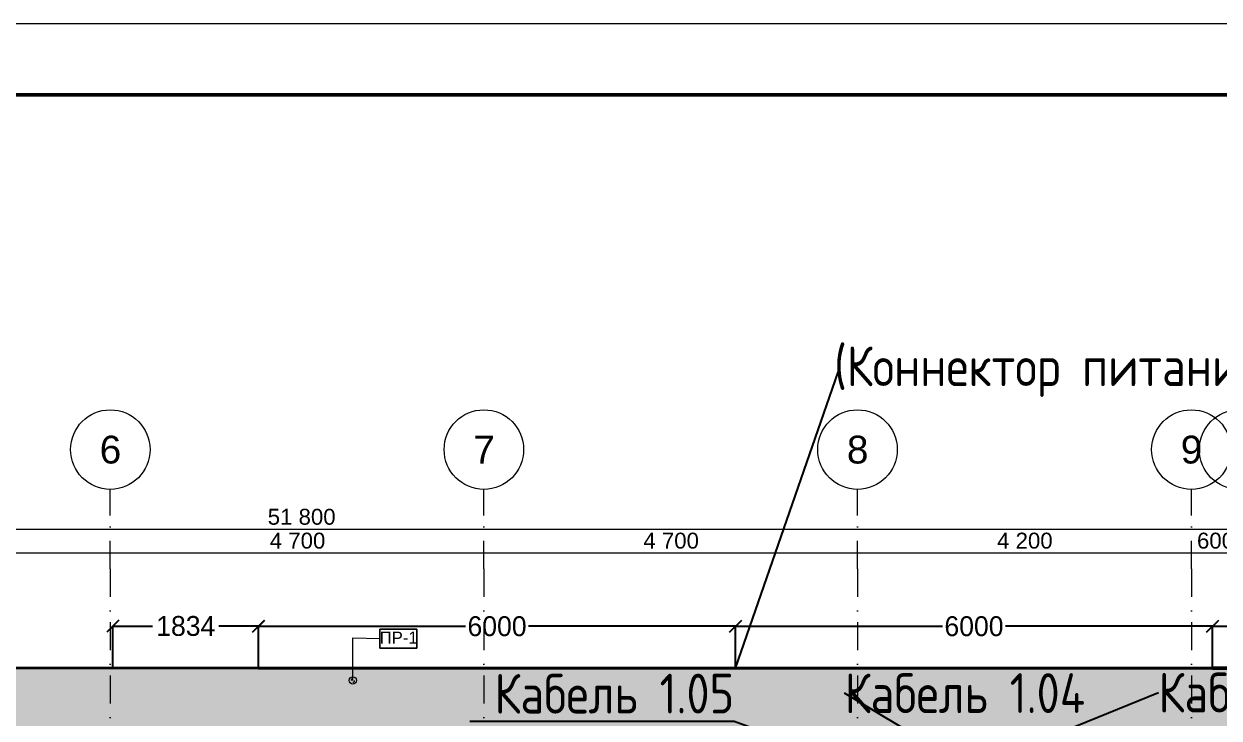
# Model space of a CAD drawing. Header units: millimetres. Extents: x 1499747 to 4230374, y -28481 to 441852.
# Drawn here: x 2641924 to 2656960, y 192778 to 201510 of the extents above; entities that cross this region are included whole.
import ezdxf
from ezdxf import colors
from ezdxf.entities.mleader import LeaderData, LeaderLine
from ezdxf.enums import TextEntityAlignment as Align
from ezdxf.math import Vec2, Vec3
from ezdxf.xclip import XClip

# ---------------------------------------------------------------- set-up
doc = ezdxf.new("R2010")
doc.units = ezdxf.units.MM
doc.header["$MEASUREMENT"] = 0
doc.header["$XCLIPFRAME"] = 0
doc.set_wipeout_variables(frame=1)
doc.linetypes.add('Wipeout_Contour', pattern=[1000, 0, -1000])
doc.linetypes.add('Штрихпунктирная', pattern=[670.277762, 352.777767, -176.388884, 0, -141.111112])
for name, color, linetype in [('0_ANNOT_Dimensions', 7, 'Continuous'), ('13 этаж_25_2D - Общий_Ном._пера__20', 7, 'Continuous'), ('Чертеж и Рисунок', 7, 'Continuous')]:
    doc.layers.add(name, color=color, linetype=linetype)
for name, color, linetype, lineweight in [('13 этаж_25_2D - Общий_Ном._пера__1_Ном._пера__7', 7, 'Continuous', 18), ('13 этаж_25_2D - Общий_Ном._пера__20_Ном._пера__1', 1, 'Continuous', 18), ('13 этаж_25_Парапет_Ном._пера__102_Ном._пера__9', 9, 'Continuous', 18), ('13 этаж_25_Парапет_Ном._пера__20_Ном._пера__1', 1, 'Continuous', 18), ('13 этаж_25_Размер - Осевые Размеры_Ном._пера__1_Ном._пера__7', 7, 'Continuous', 18), ('13 этаж_25_Элемент Модели - Оси_Ном._пера__2_Ном._пера__8', 8, 'Continuous', 18), ('Кабель 2х6 mm', 150, 'Continuous', 30), ('ТП', 250, 'Continuous', 30)]:
    doc.layers.add(name, color=color, linetype=linetype, lineweight=lineweight)
doc.styles.add('ISOCPEUR_4', font='isocpeur.ttf', dxfattribs={"width": 0.85, "height": 250})
doc.styles.add('СГЕНЕРИР_СТИЛЬ_2', font='arial.ttf')
doc.styles.add('СПДС', font='isocpeur.ttf', dxfattribs={"width": 0.9})
doc.dimstyles.get("Standard").update_dxf_attribs({"dimtxt": 0.18, "dimasz": 0.18, "dimexe": 0.18, "dimexo": 0.0625, "dimgap": 0.09, "dimtad": 0, "dimtih": 1, "dimtoh": 1, "dimdec": 4, "dimzin": 0, "dimdsep": 46, "dimtxsty": 'Standard', "dimcen": 0.09, "dimadec": 0, "dimazin": 0, "dimtfac": 1, "dimtdec": 4, "dimtofl": 0, "dimtmove": 0, "dimatfit": 3, "dimfxl": 1, "dimtolj": 1, "dimtzin": 0, "dimarcsym": 0})

# ---------------------------------------------------------------- blocks, each defined once
blk = doc.blocks.new('Чертеж_4_25', base_point=(1186000, 29700))
at = {"layer": '13 этаж_25_Парапет_Ном._пера__102_Ном._пера__9', "linetype": 'Continuous', "true_color": 0xc7c8ca}
for points in [[(1181365, 46214), (1185903, 46214), (1185903, 47714), (1181365, 47714)], [(1185903, 47714), (1185903, 46214), (1214605, 46214), (1214605, 47714)]]:
    blk.add_hatch(color=9, dxfattribs=at).paths.add_polyline_path(points)
at = {"layer": '13 этаж_25_2D - Общий_Ном._пера__1_Ном._пера__7', "color": 9, "linetype": 'Continuous', "true_color": 0xc7c8ca}
blk.add_line((1188956, 47561), (1188956, 47744), dxfattribs=at)
at = {"layer": '13 этаж_25_2D - Общий_Ном._пера__1_Ном._пера__7', "color": 9, "linetype": 'Continuous', "true_color": 0xc7c8ca, "flags": 128}
for points in [[(1188956, 47584, 0.414214), (1188934, 47561)], [(1188956, 47539, 0.414214), (1188979, 47561)]]:
    blk.add_lwpolyline(points, format="xyb", dxfattribs=at)
at = {"layer": '13 этаж_25_2D - Общий_Ном._пера__1_Ном._пера__7', "color": 9, "linetype": 'Continuous', "true_color": 0xc7c8ca}
blk.add_circle((1188956, 47561), 45.6, dxfattribs=at)
at = {"layer": '13 этаж_25_Парапет_Ном._пера__20_Ном._пера__1', "color": 9, "linetype": 'Continuous', "true_color": 0xc7c8ca}
for q in [(1181365, 47714), (1214605, 47714)]:
    blk.add_line((1185903, 47714), q, dxfattribs=at)
at = {"layer": '13 этаж_25_Размер - Осевые Размеры_Ном._пера__1_Ном._пера__7', "linetype": 'Continuous'}
for p, q in [((1162405, 49464), (1214205, 49464)), ((1181205, 49164), (1185905, 49164)), ((1185905, 49164), (1185905, 49164)), ((1185905, 49164), (1185905, 49164)), ((1185905, 49164), (1185905, 49164)), ((1185905, 49164), (1190605, 49164)), ((1185905, 49164), (1185905, 49164)), ((1190605, 49164), (1190605, 49164)), ((1190605, 49164), (1190605, 49164)), ((1190605, 49164), (1190605, 49164)), ((1190605, 49164), (1195305, 49164)), ((1190605, 49164), (1190605, 49164)), ((1195305, 49164), (1195305, 49164)), ((1195305, 49164), (1195305, 49164)), ((1195305, 49164), (1195305, 49164)), ((1195305, 49164), (1199505, 49164)), ((1195305, 49164), (1195305, 49164)), ((1199505, 49164), (1199505, 49164)), ((1199505, 49164), (1199505, 49164)), ((1199505, 49164), (1199505, 49164)), ((1199505, 49164), (1200105, 49164)), ((1199505, 49164), (1199505, 49164))]:
    blk.add_line(p, q, dxfattribs=at)
at = {"layer": '13 этаж_25_Элемент Модели - Оси_Ном._пера__2_Ном._пера__8', "linetype": 'Штрихпунктирная'}
for p, q in [((1185905, 48964), (1185905, 49964)), ((1190605, 48964), (1190605, 49964)), ((1195305, 48964), (1195305, 49964)), ((1199505, 48964), (1199505, 49964)), ((1185905, 48964), (1185905, 14064)), ((1190605, 48964), (1190605, 14064)), ((1195305, 48964), (1195305, 14064)), ((1199505, 48964), (1199505, 14064))]:
    blk.add_line(p, q, dxfattribs=at)
at = {"layer": '13 этаж_25_Элемент Модели - Оси_Ном._пера__2_Ном._пера__8', "linetype": 'Continuous'}
for p, q in [((1185905, 48964), (1185905, 48964)), ((1185905, 48964), (1185905, 48964)), ((1190605, 48964), (1190605, 48964)), ((1190605, 48964), (1190605, 48964)), ((1195305, 48964), (1195305, 48964)), ((1195305, 48964), (1195305, 48964)), ((1199505, 48964), (1199505, 48964)), ((1199505, 48964), (1199505, 48964))]:
    blk.add_line(p, q, dxfattribs=at)
for centre in [(1185905, 50464), (1190605, 50464), (1195305, 50464), (1199505, 50464), (1200105, 50464)]:
    blk.add_circle(centre, 500, dxfattribs=at)
at = {"layer": '13 этаж_25_Размер - Осевые Размеры_Ном._пера__1_Ном._пера__7', "linetype": 'Continuous', "char_height": 200, "attachment_point": 7, "style": 'СГЕНЕРИР_СТИЛЬ_2'}
for s, insert in [('\\A1;{\\pql;\\fArial|b0|i0|c204|p0;\\W1.000000;51\xa0800}', (1187885, 49516)), ('\\A1;{\\pql;\\fArial|b0|i0|c204|p0;\\W1.000000;4\xa0700}', (1187911, 49216)), ('\\A1;{\\pql;\\fArial|b0|i0|c204|p0;\\W1.000000;4\xa0700}', (1192611, 49216)), ('\\A1;{\\pql;\\fArial|b0|i0|c204|p0;\\W1.000000;4\xa0200}', (1197061, 49216)), ('\\A1;{\\pql;\\fArial|b0|i0|c204|p0;\\W1.000000;600}', (1199576, 49216))]:
    blk.add_mtext(s, dxfattribs=dict(at, insert=insert))
at = {"layer": '13 этаж_25_Элемент Модели - Оси_Ном._пера__2_Ном._пера__8', "linetype": 'Continuous', "char_height": 350, "attachment_point": 1, "style": 'СГЕНЕРИР_СТИЛЬ_2'}
for s, insert in [('\\A1;{\\pql;\\fArial|b0|i0|c204|p0;\\W1.000000;6}', (1185771, 50639)), ('\\A1;{\\pql;\\fArial|b0|i0|c204|p0;\\W1.000000;7}', (1190471, 50639)), ('\\A1;{\\pql;\\fArial|b0|i0|c204|p0;\\W1.000000;8}', (1195171, 50639)), ('\\A1;{\\pql;\\fArial|b0|i0|c204|p0;\\W1.000000;9}', (1199371, 50639))]:
    blk.add_mtext(s, dxfattribs=dict(at, insert=insert))
at = {"color": 9, "linetype": 'Wipeout_Contour', "ltscale": 4761997.472742094, "true_color": 0xc7c8ca}
blk.add_wipeout([(1189294, 48204), (1189294, 47968), (1189762, 47968), (1189762, 48204)], dxfattribs=at).dxf.layer = '13 этаж_25_2D - Общий_Ном._пера__20'
at = {"layer": '13 этаж_25_2D - Общий_Ном._пера__1_Ном._пера__7', "color": 9, "linetype": 'Continuous', "true_color": 0xc7c8ca, "flags": 128}
blk.add_lwpolyline([(1189294, 48204), (1189762, 48204), (1189762, 47968), (1189294, 47968)], close=True, dxfattribs=at)
blk.add_lwpolyline([(1188956, 47561), (1188956, 48095), (1189294, 48086)], dxfattribs=at)
at = {"layer": '13 этаж_25_2D - Общий_Ном._пера__20_Ном._пера__1', "color": 9, "linetype": 'Continuous', "true_color": 0xc7c8ca}
for p, q in [((1189294, 48204), (1189294, 47968)), ((1189762, 48204), (1189294, 48204)), ((1189762, 47968), (1189762, 48204)), ((1189294, 47968), (1189762, 47968))]:
    blk.add_line(p, q, dxfattribs=at)
at = {"layer": '13 этаж_25_2D - Общий_Ном._пера__20_Ном._пера__1', "color": 9, "linetype": 'Continuous', "true_color": 0xc7c8ca, "insert": (1189294, 48099), "char_height": 150, "attachment_point": 4, "style": 'СГЕНЕРИР_СТИЛЬ_2'}
blk.add_mtext('\\A1;{\\pql;\\fArial|b0|i0|c204|p0;\\W1.000000;ПР-1}', dxfattribs=at)
blk = doc.blocks.new('_Oblique')
at = {"color": 0, "linetype": 'ByBlock', "lineweight": -2}
blk.add_line((-0.5, -0.5), (0.5, 0.5), dxfattribs=at)
blk = doc.blocks.new('*D566')
at = {"layer": '0_ANNOT_Dimensions', "color": 0, "lineweight": -2, "transparency": 16777216}
for p, q in [((2656876, 193405), (2656876, 193932)), ((2656876, 193932), (2657835, 193932)), ((2659710, 193932), (2658752, 193932)), ((2659710, 193405), (2659710, 193932))]:
    blk.add_line(p, q, dxfattribs=at)
at = {"layer": 'Defpoints', "color": 0, "lineweight": 30, "transparency": 16777216}
for p in [(2659710, 193932), (2656876, 193405), (2659710, 193405)]:
    blk.add_point(p, dxfattribs=at)
at = {"layer": '0_ANNOT_Dimensions', "color": 0, "lineweight": -2, "transparency": 16777216, "xscale": 150, "yscale": 150, "zscale": 150, "rotation": 180}
blk.add_blockref('_Oblique', (2656876, 193932), dxfattribs=at)
at = {"layer": '0_ANNOT_Dimensions', "color": 0, "lineweight": -2, "transparency": 16777216, "xscale": 150, "yscale": 150, "zscale": 150}
blk.add_blockref('_Oblique', (2659710, 193932), dxfattribs=at)
at = {"layer": '0_ANNOT_Dimensions', "color": 0, "lineweight": 25, "transparency": 16777216, "insert": (2658293, 193932), "char_height": 250, "attachment_point": 5}
blk.add_mtext('\\A1;2834', dxfattribs=at)
blk = doc.blocks.new('*D511')
at = {"layer": '0_ANNOT_Dimensions', "color": 0, "lineweight": -2, "transparency": 16777216}
for p, q in [((2644876, 193405), (2644876, 193932)), ((2644876, 193932), (2647480, 193932)), ((2650876, 193932), (2648272, 193932)), ((2650876, 193405), (2650876, 193932))]:
    blk.add_line(p, q, dxfattribs=at)
at = {"layer": 'Defpoints', "color": 0, "lineweight": 30, "transparency": 16777216}
for p in [(2650876, 193932), (2644876, 193405), (2650876, 193405)]:
    blk.add_point(p, dxfattribs=at)
at = {"layer": '0_ANNOT_Dimensions', "color": 0, "lineweight": -2, "transparency": 16777216, "xscale": 150, "yscale": 150, "zscale": 150, "rotation": 180}
blk.add_blockref('_Oblique', (2644876, 193932), dxfattribs=at)
at = {"layer": '0_ANNOT_Dimensions', "color": 0, "lineweight": -2, "transparency": 16777216, "xscale": 150, "yscale": 150, "zscale": 150}
blk.add_blockref('_Oblique', (2650876, 193932), dxfattribs=at)
at = {"layer": '0_ANNOT_Dimensions', "color": 0, "lineweight": 25, "transparency": 16777216, "insert": (2647876, 193932), "char_height": 250, "attachment_point": 5}
blk.add_mtext('\\A1;6000', dxfattribs=at)
blk = doc.blocks.new('*D512')
at = {"layer": '0_ANNOT_Dimensions', "color": 0, "lineweight": -2, "transparency": 16777216}
for p, q in [((2643043, 193408), (2643043, 193935)), ((2643043, 193935), (2643543, 193935)), ((2644876, 193935), (2644376, 193935)), ((2644876, 193405), (2644876, 193935))]:
    blk.add_line(p, q, dxfattribs=at)
at = {"layer": 'Defpoints', "color": 0, "lineweight": 30, "transparency": 16777216}
for p in [(2644876, 193935), (2643043, 193408), (2644876, 193405)]:
    blk.add_point(p, dxfattribs=at)
at = {"layer": '0_ANNOT_Dimensions', "color": 0, "lineweight": -2, "transparency": 16777216, "xscale": 150, "yscale": 150, "zscale": 150, "rotation": 180}
blk.add_blockref('_Oblique', (2643043, 193935), dxfattribs=at)
at = {"layer": '0_ANNOT_Dimensions', "color": 0, "lineweight": -2, "transparency": 16777216, "xscale": 150, "yscale": 150, "zscale": 150}
blk.add_blockref('_Oblique', (2644876, 193935), dxfattribs=at)
at = {"layer": '0_ANNOT_Dimensions', "color": 0, "lineweight": 25, "transparency": 16777216, "insert": (2643960, 193935), "char_height": 250, "attachment_point": 5}
blk.add_mtext('\\A1;1834', dxfattribs=at)
blk = doc.blocks.new('*D513')
at = {"layer": '0_ANNOT_Dimensions', "color": 0, "lineweight": -2, "transparency": 16777216}
for p, q in [((2650876, 193405), (2650876, 193932)), ((2650876, 193932), (2653480, 193932)), ((2656876, 193932), (2654272, 193932)), ((2656876, 193405), (2656876, 193932))]:
    blk.add_line(p, q, dxfattribs=at)
at = {"layer": 'Defpoints', "color": 0, "lineweight": 30, "transparency": 16777216}
for p in [(2656876, 193932), (2650876, 193405), (2656876, 193405)]:
    blk.add_point(p, dxfattribs=at)
at = {"layer": '0_ANNOT_Dimensions', "color": 0, "lineweight": -2, "transparency": 16777216, "xscale": 150, "yscale": 150, "zscale": 150, "rotation": 180}
blk.add_blockref('_Oblique', (2650876, 193932), dxfattribs=at)
at = {"layer": '0_ANNOT_Dimensions', "color": 0, "lineweight": -2, "transparency": 16777216, "xscale": 150, "yscale": 150, "zscale": 150}
blk.add_blockref('_Oblique', (2656876, 193932), dxfattribs=at)
at = {"layer": '0_ANNOT_Dimensions', "color": 0, "lineweight": 25, "transparency": 16777216, "insert": (2653876, 193932), "char_height": 250, "attachment_point": 5}
blk.add_mtext('\\A1;6000', dxfattribs=at)
blk = doc.blocks.new('*U32')
at = {"lineweight": 0}
blk.add_lwpolyline([(-415, -5), (5, -5), (5, 292), (-415, 292)], close=True, dxfattribs=at)
at = {"color": 0, "linetype": 'Continuous', "lineweight": 50}
blk.add_lwpolyline([(-395, 287), (0, 287), (0, 0), (-395, 0)], close=True, dxfattribs=at)
at = {"style": 'СПДС'}
for tag, p in [('ШИФР_ПРОЕКТА_ЛИСТ2', (-65, 7.5)), ('ЛИСТ_второй', (-5, 5))]:
    blk.add_attdef(tag, text='', height=2.5, dxfattribs=at).set_placement(p, align=Align.MIDDLE_CENTER)

msp = doc.modelspace()

# ---------------------------------------------------------------- block references
at = {"layer": 'Чертеж и Рисунок', "linetype": 'Continuous'}
ref = msp.add_blockref('Чертеж_4_25', (2643105.69495, 175391.14665), dxfattribs=at)
XClip(ref).set_block_clipping_path([(1144000, 0), (1228000, 59400.0000000006)])

# ---------------------------------------------------------------- next in the draw order: linework, layer by layer
at = {"layer": 'Кабель 2х6 mm', "lineweight": 30}
msp.add_lwpolyline([(2631210.38508, 193405.19741), (2671710.30669, 193405.19741)], dxfattribs=at)
at = {"layer": 'Кабель 2х6 mm', "color": 116, "lineweight": 40, "true_color": 0x136734}
for points in [[(2637210.38508, 193405.19741), (2643042.70862, 193407.85675)], [(2644876.40669, 193405.19741), (2650876.40669, 193405.19741)]]:
    msp.add_lwpolyline(points, dxfattribs=at)
at = {"layer": 'Кабель 2х6 mm', "color": 85, "lineweight": 40, "true_color": 0x58ba48}
msp.add_lwpolyline([(2643042.70862, 193407.85675), (2644876.40669, 193405.19741)], dxfattribs=at)
at = {"layer": 'Кабель 2х6 mm', "color": 11, "lineweight": 40, "true_color": 0xf27172}
msp.add_lwpolyline([(2650876.40669, 193405.19741), (2656876.40669, 193405.19741)], dxfattribs=at)
at = {"layer": 'Кабель 2х6 mm', "color": 244, "lineweight": 50, "true_color": 0x991b1e}
msp.add_lwpolyline([(2659710.30669, 193405.19741), (2656876.40669, 193405.19741)], dxfattribs=at)

# ---------------------------------------------------------------- next in the draw order: block references
at = {"lineweight": 0, "xscale": 178.1472622323158, "yscale": 178.1472622323158, "zscale": 178.1472622323158}
msp.add_blockref('*U32', (2681031.35679, 149490.59409), dxfattribs=at)

# ---------------------------------------------------------------- next in the draw order: dimensions: what is measured, and where the dimension line sits
at = {"layer": '0_ANNOT_Dimensions', "lineweight": 25}
for base, p1, p2, picture, middle in [((2644876.40669, 193934.60792), (2643042.70862, 193407.85675), (2644876.40669, 193405.19741), '*D512', (2643959.55766, 193934.60792)), ((2650876.40669, 193931.76859), (2644876.40669, 193405.19741), (2650876.40669, 193405.19741), '*D511', (2647876.40669, 193931.76859)), ((2656876.40669, 193931.76859), (2650876.40669, 193405.19741), (2656876.40669, 193405.19741), '*D513', (2653876.40669, 193931.76859)), ((2659710.30669, 193931.94859), (2656876.40669, 193405.19741), (2659710.30669, 193405.19741), '*D566', (2658293.35669, 193931.94859))]:
    dim = msp.add_linear_dim(base=base, p1=p1, p2=p2, dimstyle='Standard', override={"dimtxt": 250, "dimasz": 150, "dimdec": 0, "dimblk1": 'Oblique', "dimblk2": 'Oblique', "dimsah": 1}, dxfattribs=at)
    dim.commit()
    dim.dimension.update_dxf_attribs({"geometry": picture, "text_midpoint": middle})

# ---------------------------------------------------------------- next in the draw order: leaders
at = {"layer": 'ТП', "lineweight": 30}
ml = msp.add_multileader_mtext('Standard', dxfattribs=at)
ml.set_content('(Коннектор питания)', color=256, style='ISOCPEUR_4')
ml.set_leader_properties()
ml.build(insert=Vec2(0, 0))
ml.multileader.update_dxf_attribs({"text_right_attachment_type": 6, "dogleg_length": 0.00000000013, "arrow_head_size": 0.18})
ctx = ml.context
ctx.base_point, ctx.char_height, ctx.arrow_head_size, ctx.landing_gap_size, ctx.plane_origin = Vec3(2652165.62067, 197128.61259), 500, 0.18, 0.09, Vec3(2649040.59422, 202965.24804)
ctx.right_attachment, ctx.text_align_type = 6, 2
notes = []
notes.append((ctx, [(0, (1, 1, 0), (2652165.62067, 197128.61259), (1, 0), 0.00000000013, [(0, [(2650876.40669, 193405.19741)], 0, [])])]))
ctx.mtext.insert, ctx.mtext.alignment, ctx.mtext.flow_direction = Vec3(2657690.71067, 197453.61259), 3, 5
ml = msp.add_multileader_mtext('Standard', dxfattribs=at)
ml.set_content('Кабель 1.05', color=256, style='ISOCPEUR_4')
ml.set_leader_properties()
ml.build(insert=Vec2(0, 0))
ml.multileader.update_dxf_attribs({"text_right_attachment_type": 6, "dogleg_length": 0.36, "arrow_head_size": 0.18})
ctx = ml.context
ctx.base_point, ctx.char_height, ctx.arrow_head_size, ctx.landing_gap_size, ctx.plane_origin, ctx.plane_x_axis, ctx.plane_y_axis = Vec3(2647884.21066, 193084.37994), 500, 0.18, 0.09, Vec3(2667468.96376, 191245.18775), Vec3(0.9999997664, 0.0006834744), Vec3(-0.0006834744, 0.9999997664)
ctx.right_attachment, ctx.text_align_type = 6, 2
notes.append((ctx, [(1, (1, 1, 0), (2650859.62918, 192736.41348), (-0.9999997664, -0.0006834744), 0.00000000013, [(0, [(2652410.38508, 192172.94262)], 0, [])])]))
ctx.mtext.insert, ctx.mtext.text_direction, ctx.mtext.rotation, ctx.mtext.width, ctx.mtext.alignment, ctx.mtext.flow_direction = Vec3(2650859.1291, 193336.41328), Vec3(0.9999997664, 0.0006834744), 0.0006834744, 3333.2408404, 3, 5
ml = msp.add_multileader_mtext('Standard', dxfattribs=at)
ml.set_content('Кабель 1.04', color=256, style='ISOCPEUR_4')
ml.set_leader_properties()
ml.build(insert=Vec2(0, 0))
ml.multileader.update_dxf_attribs({"text_right_attachment_type": 6, "dogleg_length": 0.36, "arrow_head_size": 0.18})
ctx = ml.context
ctx.base_point, ctx.char_height, ctx.arrow_head_size, ctx.landing_gap_size, ctx.plane_origin, ctx.plane_x_axis, ctx.plane_y_axis = Vec3(2652248.67302, 193090.41683), 500, 0.18, 0.09, Vec3(2664703.40907, 191674.50277), Vec3(0.9999997664, 0.0006834744), Vec3(-0.0006834744, 0.9999997664)
ctx.right_attachment = 6
notes.append((ctx, [(0, (1, 1, 0), (2652248.67302, 193090.41683), (0.9999997664, 0.0006834744), 0.00000000013, [(0, [(2653619.45832, 192272.25224)], 0, [])])]))
ctx.mtext.insert, ctx.mtext.text_direction, ctx.mtext.rotation, ctx.mtext.width, ctx.mtext.flow_direction = Vec3(2652248.59215, 193340.41683), Vec3(0.9999997664, 0.0006834744), 0.0006834744, 3333.2408404, 5
ml = msp.add_multileader_mtext('Standard', dxfattribs=at)
ml.set_content('Кабель АС', color=256, style='ISOCPEUR_4')
ml.set_leader_properties()
ml.build(insert=Vec2(0, 0))
ml.multileader.update_dxf_attribs({"text_right_attachment_type": 6, "dogleg_length": 0.36, "arrow_head_size": 0.18})
ctx = ml.context
ctx.base_point, ctx.char_height, ctx.arrow_head_size, ctx.landing_gap_size, ctx.plane_origin, ctx.plane_x_axis, ctx.plane_y_axis = Vec3(2656197.15493, 193098.50841), 500, 0.18, 0.09, Vec3(2668539.77649, 191696.88216), Vec3(0.9999997664, 0.0006834744), Vec3(-0.0006834744, 0.9999997664)
ctx.right_attachment = 6
notes.append((ctx, [(0, (1, 1, 0), (2656197.15493, 193098.50841), (0.9999997664, 0.0006834744), 0.00000000013, [(0, [(2654500.01838, 192412.47497)], 0, [])])]))
ctx.mtext.insert, ctx.mtext.text_direction, ctx.mtext.rotation, ctx.mtext.width, ctx.mtext.flow_direction = Vec3(2656197.07407, 193348.50841), Vec3(0.9999997664, 0.0006834744), 0.0006834744, 3333.2408404, 5
for ctx, leaders in notes:
    for number, flags, end, landing, length, lines in leaders:
        leader = LeaderData()
        leader.index, (leader.has_last_leader_line, leader.has_dogleg_vector, leader.attachment_direction) = number, flags
        leader.last_leader_point, leader.dogleg_vector, leader.dogleg_length = Vec3(end), Vec3(landing), length
        for number, points, colour, breaks in lines:
            line = LeaderLine()
            line.index, line.vertices, line.color, line.breaks = number, Vec3.list(points), colors.encode_raw_color(colour), breaks
            leader.lines.append(line)
        ctx.leaders.append(leader)

doc.saveas('drawing.dxf')
